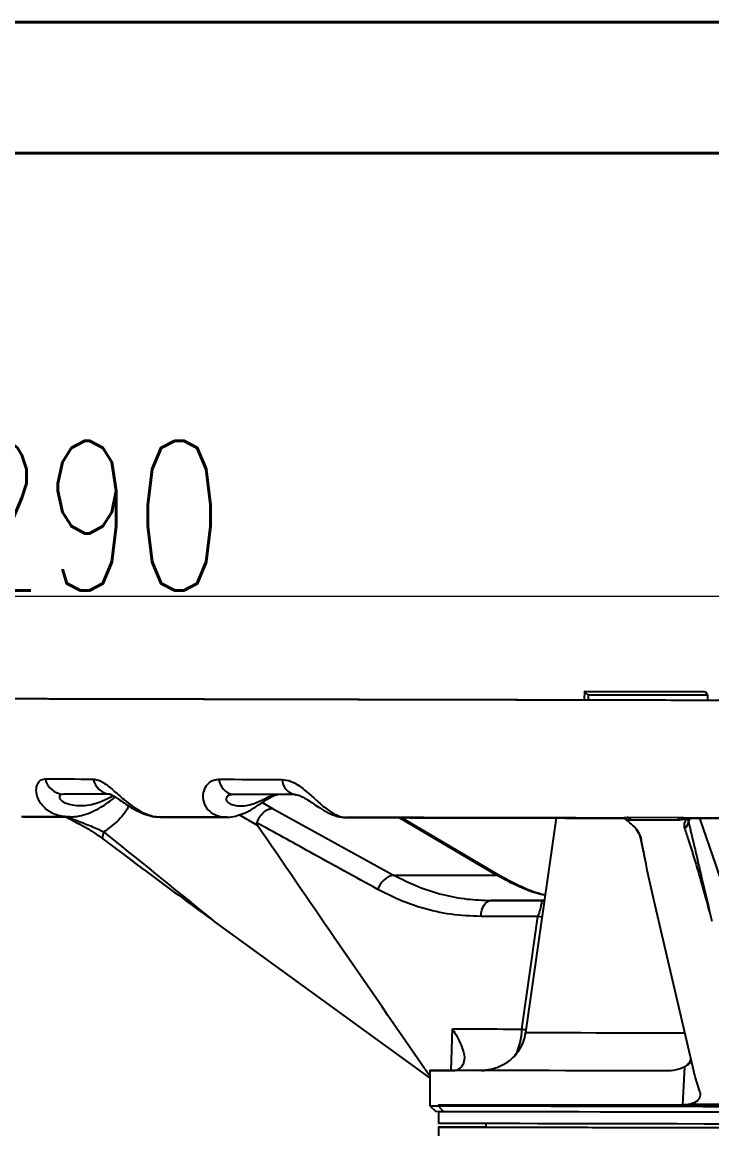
# Model space of a CAD drawing. Header units: millimetres. Extents: x 2312 to 3992, y 755 to 1943.
# Drawn here: x 2793.9 to 2899.2, y 1774.3 to 1943.3 of the extents above; entities that cross this region are included whole.
import ezdxf

# ---------------------------------------------------------------- set-up
doc = ezdxf.new("R2010")
doc.units = ezdxf.units.MM
doc.layers.add('标注', color=3, linetype='Continuous', lineweight=13)
doc.layers.add('粗实线', color=7, linetype='Continuous', lineweight=40)
doc.styles.add('SLDTEXTSTYLE1', font='txt.shx', dxfattribs={"width": 0.7, "bigfont": 'gbcbig.shx'})
doc.dimstyles.new('SLDDIMSTYLE12$0', dxfattribs={"dimtxt": 12, "dimasz": 10, "dimexe": 0, "dimexo": 0.0625, "dimgap": 0.875, "dimtad": 1, "dimdec": 1, "dimlfac": 1.8, "dimrnd": 1e-09, "dimzin": 12, "dimdsep": 46, "dimtxsty": 'SLDTEXTSTYLE1', "dimcen": 0.09, "dimdle": 8.16, "dimclrd": 3, "dimclre": 3, "dimadec": 0, "dimazin": 3, "dimtfac": 1, "dimtdec": 1, "dimtofl": 0, "dimtmove": 0, "dimatfit": 3, "dimfxl": 0, "dimfrac": 2, "dimtolj": 1, "dimlwd": 5, "dimlwe": 5, "dimarcsym": 0})

# ---------------------------------------------------------------- blocks, each defined once
blk = doc.blocks.new('*D45')
at = {"layer": 'Defpoints', "color": 0, "transparency": 16777216}
for p in [(2923.81, 1855.64), (2923.81, 1839.67), (2684.6, 1694.13)]:
    blk.add_point(p, dxfattribs=at)
at = {"layer": '标注', "color": 3, "lineweight": 5, "transparency": 16777216}
blk.add_line((2684.6, 1694.2), (2684.6, 1855.64), dxfattribs=at)
at = {"layer": '标注', "color": 3, "linetype": 'Continuous', "lineweight": 5, "transparency": 16777216}
for p, q in [((2694.6, 1855.64), (2913.81, 1855.64)), ((2923.81, 1839.74), (2923.81, 1855.64))]:
    blk.add_line(p, q, dxfattribs=at)
at = {"layer": '标注', "color": 3, "transparency": 16777216}
for points in [[(2694.6, 1857.31), (2694.6, 1853.97), (2684.6, 1855.64)], [(2913.81, 1857.31), (2913.81, 1853.97), (2923.81, 1855.64)]]:
    blk.add_solid(points, dxfattribs=at)
at = {"layer": '标注', "color": 0, "transparency": 16777216, "insert": (2804.2, 1867.94), "char_height": 10, "attachment_point": 5, "style": 'SLDTEXTSTYLE1'}
blk.add_mtext('\\A1;{\\H2.28571x;290}', dxfattribs=at)

msp = doc.modelspace()

# ---------------------------------------------------------------- linework, layer by layer
at = {"color": 7, "linetype": 'Continuous', "lineweight": 25}
for p, q in [((2879.762, 1841.115), (2879.759, 1839.768)), ((2880.332, 1840.544), (2879.762, 1841.115)), ((2880.332, 1840.544), (2880.331, 1839.767)), ((2898.222, 1841.082), (2898.576, 1840.518)), ((2898.576, 1840.518), (2898.574, 1839.728)), ((2901.844, 1839.722), (2898.574, 1839.729)), ((2830.603, 1824.137), (2832.177, 1823.232)), ((2832.177, 1823.232), (2850.648, 1813.065)), ((2794.317, 1821.951), (2794.352, 1821.951)), ((2801.149, 1822.012), (2800.714, 1821.95)), ((2814.808, 1821.94), (2815.214, 1821.937)), ((2825.263, 1821.961), (2824.69, 1821.895)), ((2829.874, 1820.624), (2827.057, 1822.243)), ((2843.213, 1821.874), (2843.512, 1821.875)), ((2866.37, 1813.031), (2851.431, 1821.837)), ((2866.96, 1812.901), (2851.797, 1821.829)), ((2859.741, 1821.812), (2860.04, 1821.811)), ((2875.442, 1821.778), (2870.767, 1789.023)), ((2885.989, 1821.651), (2885.842, 1821.756)), ((2894.247, 1821.813), (2886.472, 1821.83)), ((2886.472, 1821.83), (2886.914, 1821.514)), ((2886.914, 1821.514), (2894.024, 1821.498)), ((2894.024, 1821.498), (2894.247, 1821.813)), ((2895.853, 1821.709), (2895.665, 1821.221)), ((2887.634, 1820.147), (2888.065, 1819.418)), ((2888.252, 1819.104), (2889.165, 1814.805)), ((2865.473, 1809.182), (2873.442, 1809.165)), ((2873.642, 1809.168), (2873.442, 1809.165)), ((2896.691, 1782.244), (2890.566, 1808.41)), ((2872.66, 1806.722), (2863.993, 1806.74)), ((2873.279, 1806.623), (2872.66, 1806.722)), ((2856.183, 1782.098), (2823.522, 1805.797)), ((2859.45, 1783.237), (2859.612, 1789.578)), ((2895.124, 1783.8), (2896.153, 1784.542)), ((2856.186, 1783.244), (2856.174, 1777.844)), ((2864.661, 1783.226), (2860.037, 1783.236)), ((2894.804, 1777.971), (2895.124, 1783.8)), ((2897.403, 1780.035), (2896.691, 1782.244)), ((2856.174, 1777.844), (2857.072, 1776.942)), ((2857.451, 1777.841), (2857.451, 1777.934)), ((2858.331, 1776.939), (2857.451, 1777.841)), ((2895.627, 1778.029), (2894.804, 1777.971)), ((2857.522, 1776.941), (2857.518, 1775.141)), ((2857.517, 1774.599), (2857.311, 1755.652)), ((2864.718, 1775.125), (2864.717, 1774.583))]:
    msp.add_line(p, q, dxfattribs=at)
at = {"color": 7, "linetype": 'Continuous', "lineweight": 25, "flags": 128}
for points in [[(2797.455, 1827.741), (2798.328, 1827.739), (2799.213, 1827.737), (2800.111, 1827.735), (2801.021, 1827.733), (2801.944, 1827.731), (2802.88, 1827.729), (2803.828, 1827.727), (2804.787, 1827.725)], [(2823.972, 1827.684), (2825.144, 1827.681), (2826.325, 1827.679), (2827.517, 1827.676), (2828.718, 1827.674), (2829.929, 1827.671), (2831.15, 1827.669), (2832.38, 1827.666), (2833.619, 1827.663)], [(2807.404, 1825.401), (2806.465, 1825.403), (2805.538, 1825.405), (2804.623, 1825.407), (2803.721, 1825.409), (2802.83, 1825.411), (2801.952, 1825.412), (2801.086, 1825.414), (2800.233, 1825.416)], [(2835.6, 1825.34), (2834.388, 1825.343), (2833.185, 1825.346), (2831.992, 1825.348), (2830.807, 1825.351), (2829.633, 1825.353), (2828.467, 1825.356), (2827.312, 1825.358), (2826.166, 1825.361)], [(2904.028, 1802.38), (2899.88, 1814.525), (2897.417, 1821.737)], [(2850.648, 1813.065), (2852.278, 1813.061), (2854.009, 1813.058), (2855.839, 1813.054), (2857.765, 1813.05), (2859.783, 1813.045), (2861.893, 1813.041), (2864.089, 1813.036), (2866.37, 1813.031)], [(2866.37, 1813.031), (2866.691, 1813.006), (2866.959, 1812.902)], [(2863.993, 1806.74), (2864.037, 1807.225), (2864.132, 1807.686), (2864.274, 1808.109), (2864.459, 1808.477), (2864.679, 1808.777), (2864.928, 1809), (2865.195, 1809.136), (2865.473, 1809.182)], [(2873.642, 1809.164), (2871.947, 1809.168), (2870.166, 1809.172), (2868.491, 1809.175), (2866.926, 1809.179), (2865.473, 1809.182)], [(2870.22, 1789.555), (2871.586, 1799.169), (2872.66, 1806.722)], [(2870.767, 1789.023), (2870.778, 1789.023), (2871.028, 1789.023), (2871.605, 1789.021), (2872.506, 1789.02), (2873.725, 1789.017), (2875.255, 1789.014), (2877.086, 1789.01), (2879.207, 1789.005), (2881.605, 1789), (2884.264, 1788.994), (2887.169, 1788.988), (2890.3, 1788.981), (2893.64, 1788.974), (2895.076, 1788.971)], [(2892.473, 1783.166), (2888.279, 1783.175), (2884.265, 1783.184), (2880.453, 1783.192), (2876.861, 1783.199), (2873.508, 1783.207), (2870.412, 1783.213), (2867.588, 1783.219), (2865.05, 1783.225), (2862.812, 1783.23), (2860.884, 1783.234), (2859.278, 1783.237), (2858, 1783.24), (2857.057, 1783.242), (2856.455, 1783.243), (2856.196, 1783.244), (2856.282, 1783.244), (2856.712, 1783.243), (2857.484, 1783.241), (2858.594, 1783.239), (2860.037, 1783.236)], [(2892.422, 1783.166), (2890.047, 1783.171), (2886.477, 1783.179), (2883.114, 1783.186), (2879.976, 1783.193), (2877.08, 1783.199), (2874.443, 1783.205), (2872.078, 1783.21), (2870.001, 1783.214), (2868.22, 1783.218), (2866.748, 1783.221), (2865.591, 1783.224), (2864.756, 1783.226), (2864.249, 1783.227), (2864.071, 1783.227), (2864.223, 1783.227), (2864.482, 1783.226)], [(2856.174, 1777.844), (2856.264, 1777.844), (2856.686, 1777.843), (2857.451, 1777.841)], [(2902.265, 1777.838), (2897.84, 1777.848), (2893.541, 1777.857), (2889.39, 1777.866), (2885.407, 1777.874), (2881.61, 1777.882), (2878.019, 1777.89), (2874.652, 1777.897), (2871.523, 1777.904), (2868.65, 1777.91), (2866.045, 1777.916), (2863.722, 1777.921), (2861.692, 1777.925), (2859.965, 1777.929), (2858.549, 1777.932), (2857.451, 1777.934)], [(2857.451, 1777.841), (2858.549, 1777.839), (2859.965, 1777.836), (2861.692, 1777.832), (2863.722, 1777.828), (2866.045, 1777.823), (2868.65, 1777.817), (2871.523, 1777.811), (2874.651, 1777.804), (2878.019, 1777.797), (2881.61, 1777.789), (2885.407, 1777.781), (2889.39, 1777.773), (2893.541, 1777.764), (2897.84, 1777.754), (2902.265, 1777.745)], [(2907.164, 1778.005), (2905.685, 1778.008), (2904.215, 1778.011), (2902.754, 1778.014), (2901.305, 1778.017), (2899.867, 1778.02), (2898.44, 1778.023), (2897.027, 1778.026), (2895.627, 1778.029)], [(2858.331, 1776.939), (2857.577, 1776.941), (2857.161, 1776.942), (2857.072, 1776.942)], [(2902.364, 1776.845), (2898.094, 1776.854), (2893.946, 1776.863), (2889.94, 1776.871), (2886.094, 1776.88), (2882.428, 1776.887), (2878.958, 1776.895), (2875.702, 1776.902), (2872.673, 1776.908), (2869.888, 1776.914), (2867.36, 1776.92), (2865.099, 1776.925), (2863.118, 1776.929), (2861.425, 1776.933), (2860.029, 1776.936), (2858.936, 1776.938), (2858.152, 1776.94), (2857.68, 1776.941), (2857.522, 1776.941)], [(2902.549, 1776.844), (2898.183, 1776.854), (2893.942, 1776.863), (2889.846, 1776.872), (2885.915, 1776.88), (2882.17, 1776.888), (2878.626, 1776.896), (2875.304, 1776.903), (2872.217, 1776.909), (2869.382, 1776.915), (2866.812, 1776.921), (2864.52, 1776.926), (2862.517, 1776.93), (2860.812, 1776.934), (2859.415, 1776.937), (2858.331, 1776.939)], [(2902.36, 1775.045), (2898.09, 1775.054), (2893.942, 1775.063), (2889.936, 1775.071), (2886.091, 1775.08), (2882.424, 1775.087), (2878.954, 1775.095), (2875.698, 1775.102), (2872.67, 1775.108), (2869.885, 1775.114), (2867.356, 1775.12), (2865.095, 1775.125), (2863.114, 1775.129), (2861.421, 1775.133), (2860.025, 1775.136), (2858.932, 1775.138), (2858.148, 1775.14), (2857.676, 1775.141), (2857.518, 1775.141)], [(2864.717, 1774.583), (2862.919, 1774.587), (2861.258, 1774.591), (2859.893, 1774.594), (2858.833, 1774.596), (2858.082, 1774.597), (2857.643, 1774.598), (2857.519, 1774.599), (2857.71, 1774.598), (2858.215, 1774.597), (2859.032, 1774.595), (2860.158, 1774.593), (2861.586, 1774.59), (2863.309, 1774.586), (2865.321, 1774.582), (2867.61, 1774.577), (2870.167, 1774.571), (2872.978, 1774.565), (2876.031, 1774.559), (2879.312, 1774.552), (2882.803, 1774.544), (2886.489, 1774.536), (2890.353, 1774.528), (2894.375, 1774.519), (2898.536, 1774.511), (2902.818, 1774.501)]]:
    msp.add_lwpolyline(points, dxfattribs=at)
at = {"color": 7, "linetype": 'Continuous', "lineweight": 25}
for centre, radius, start, end in [((2800.426, 1828.469), 3.059, 193.76926, 266.38233), ((2807.656, 1828.32), 2.93, 191.71062, 265.05504), ((2826.6, 1827.967), 2.643, 186.15778, 260.55338), ((2836.144, 1827.811), 2.53, 183.34508, 257.57607), ((2894.044, 1821.472), 1.641, 308.25504, 351.17436), ((2807.93, 1818.854), 1.722, 152.36133, 187.28595), ((2889.554, 1819.419), 1.339, 193.81864, 213.93116), ((2851.249, 1810.012), 3.111, 101.14062, 164.37777), ((2860.362, 1789.747), 9.86, 334.8306, 358.88808), ((2891.943, 1787.154), 4.707, 315.80067, 331.64506)]:
    msp.add_arc(centre, radius, start, end, dxfattribs=at)
for points, knots in [([(2879.762, 1841.115), (2882.791, 1841.109), (2888.865, 1841.099), (2895.098, 1841.087), (2898.222, 1841.082)], [0, 0, 0, 0, 0.49885586, 1, 1, 1, 1]), ([(2898.576, 1840.518), (2895.503, 1840.523), (2889.343, 1840.532), (2883.34, 1840.54), (2880.332, 1840.544)], [0, 0, 0, 0, 0.498853, 1, 1, 1, 1]), ([(2879.759, 1839.769), (2879.356, 1839.77), (2876.91, 1839.775), (2872.504, 1839.785), (2866.562, 1839.798), (2860.739, 1839.81), (2855.039, 1839.822), (2849.474, 1839.834), (2844.056, 1839.846), (2838.796, 1839.857), (2833.702, 1839.868), (2828.786, 1839.878), (2824.058, 1839.888), (2819.525, 1839.898), (2815.199, 1839.907), (2811.086, 1839.916), (2807.195, 1839.924), (2803.534, 1839.932), (2800.11, 1839.939), (2796.929, 1839.946), (2793.999, 1839.952), (2791.324, 1839.958), (2788.91, 1839.963), (2786.762, 1839.968), (2784.884, 1839.972), (2783.279, 1839.975), (2781.952, 1839.978), (2780.902, 1839.98), (2780.142, 1839.982), (2779.635, 1839.983), (2779.553, 1839.983), (2779.477, 1839.983), (2779.485, 1839.983), (2779.427, 1839.983), (2779.366, 1839.982), (2779.238, 1839.98), (2778.713, 1839.962), (2777.792, 1839.855), (2776.588, 1839.537), (2775.382, 1839.034), (2774.264, 1838.362), (2773.206, 1837.485), (2772.283, 1836.455), (2771.497, 1835.231), (2770.906, 1833.863), (2770.545, 1832.397), (2770.433, 1830.856), (2770.586, 1829.321), (2770.991, 1827.868), (2771.59, 1826.574), (2772.338, 1825.45), (2773.191, 1824.502), (2774.109, 1823.727), (2775.053, 1823.121), (2775.982, 1822.67), (2776.859, 1822.357), (2777.648, 1822.161), (2778.306, 1822.051), (2778.697, 1822.018), (2778.862, 1822.005)], [0, 0, 0, 0, 0.0060231, 0.0366099, 0.0671966, 0.0977833, 0.1283701, 0.1589568, 0.1895435, 0.2201303, 0.250717, 0.2813037, 0.3118905, 0.3424772, 0.373064, 0.4036507, 0.4342375, 0.4648243, 0.495411, 0.5259978, 0.5565846, 0.5871714, 0.6177583, 0.6483452, 0.6789322, 0.7095193, 0.7401066, 0.7706944, 0.8012833, 0.8318754, 0.8624831, 0.8663594, 0.8679299, 0.8682282, 0.8684593, 0.8689931, 0.8700442, 0.8760415, 0.8821818, 0.8878453, 0.8946985, 0.9007828, 0.9074718, 0.9144255, 0.9215336, 0.928726, 0.9359594, 0.9435539, 0.9507083, 0.9574772, 0.9638951, 0.9699716, 0.9756991, 0.9810537, 0.9859948, 0.9904625, 0.9943749, 0.9976281, 1, 1, 1, 1]), ([(3068.105, 1839.366), (3068.106, 1839.366), (3068.113, 1839.366), (3068.065, 1839.366), (3067.911, 1839.366), (3067.445, 1839.367), (3066.673, 1839.369), (3065.615, 1839.371), (3064.277, 1839.374), (3062.662, 1839.377), (3060.774, 1839.381), (3058.616, 1839.386), (3056.192, 1839.391), (3053.507, 1839.397), (3050.567, 1839.403), (3047.378, 1839.41), (3043.944, 1839.417), (3040.275, 1839.425), (3036.375, 1839.433), (3032.254, 1839.442), (3027.919, 1839.451), (3023.38, 1839.461), (3018.644, 1839.471), (3013.721, 1839.482), (3008.621, 1839.493), (3003.354, 1839.504), (2997.93, 1839.515), (2992.361, 1839.527), (2986.656, 1839.539), (2980.827, 1839.552), (2974.886, 1839.565), (2968.845, 1839.577), (2962.714, 1839.591), (2956.508, 1839.604), (2950.236, 1839.617), (2943.913, 1839.631), (2937.55, 1839.644), (2931.16, 1839.658), (2924.755, 1839.672), (2918.349, 1839.685), (2911.953, 1839.699), (2905.581, 1839.713), (2899.244, 1839.726), (2892.956, 1839.74), (2886.729, 1839.753), (2880.575, 1839.766), (2874.506, 1839.779), (2868.534, 1839.792), (2862.671, 1839.804), (2856.928, 1839.817), (2851.317, 1839.829), (2845.849, 1839.84), (2840.535, 1839.852), (2835.384, 1839.863), (2830.408, 1839.874), (2825.616, 1839.884), (2821.017, 1839.894), (2816.62, 1839.903), (2812.435, 1839.912), (2808.469, 1839.921), (2804.731, 1839.929), (2801.227, 1839.936), (2797.964, 1839.943), (2794.95, 1839.95), (2792.189, 1839.956), (2789.687, 1839.961), (2787.45, 1839.966), (2785.481, 1839.97), (2783.785, 1839.974), (2782.365, 1839.977), (2781.223, 1839.979), (2780.363, 1839.981), (2779.783, 1839.982), (2779.562, 1839.983), (2779.508, 1839.983), (2779.507, 1839.983), (2779.507, 1839.983)], [0, 0, 0, 0, 0.0001783, 0.0043151, 0.0155898, 0.0295797, 0.0437563, 0.057945, 0.0721359, 0.0863275, 0.1005193, 0.1147112, 0.1289033, 0.1430953, 0.1572874, 0.1714795, 0.1856716, 0.1998637, 0.2140558, 0.228248, 0.2424401, 0.2566322, 0.2708243, 0.2850165, 0.2992086, 0.3134008, 0.3275929, 0.341785, 0.3559772, 0.3701693, 0.3843614, 0.3985536, 0.4127457, 0.4269379, 0.44113, 0.4553221, 0.4695143, 0.4837064, 0.4978986, 0.5120907, 0.5262829, 0.540475, 0.5546671, 0.5688593, 0.5830514, 0.5972436, 0.6114357, 0.6256278, 0.63982, 0.6540121, 0.6682043, 0.6823964, 0.6965885, 0.7107807, 0.7249728, 0.739165, 0.7533571, 0.7675492, 0.7817413, 0.7959335, 0.8101256, 0.8243177, 0.8385098, 0.8527019, 0.866894, 0.8810861, 0.8952782, 0.9094702, 0.9236622, 0.937854, 0.9520457, 0.9662368, 0.9804265, 0.9946094, 0.9989865, 1, 1, 1, 1]), ([(2800.714, 1821.95), (2800.367, 1821.99), (2799.342, 1822.111), (2797.817, 1822.817), (2796.537, 1824.153), (2796.023, 1825.62), (2796.124, 1826.652), (2796.473, 1827.334), (2796.906, 1827.69), (2797.316, 1827.728), (2797.455, 1827.741)], [0, 0, 0, 0, 0.0948284, 0.2802929, 0.4673828, 0.6360445, 0.7666403, 0.8310031, 0.942533, 1, 1, 1, 1]), ([(2804.787, 1827.725), (2805.151, 1827.667), (2805.649, 1827.587), (2806.684, 1826.994), (2807.467, 1826.355), (2808.657, 1825.307), (2809.976, 1824.123), (2811.871, 1822.788), (2813.559, 1822.076), (2814.538, 1821.958), (2814.876, 1821.917)], [0, 0, 0, 0, 0.1231352, 0.1684226, 0.3276209, 0.3625119, 0.5308075, 0.7174913, 0.9025533, 1, 1, 1, 1]), ([(2824.69, 1821.895), (2824.404, 1821.936), (2823.581, 1822.052), (2822.431, 1822.765), (2821.607, 1824.099), (2821.513, 1825.565), (2821.941, 1826.597), (2822.571, 1827.278), (2823.223, 1827.634), (2823.782, 1827.671), (2823.972, 1827.684)], [0, 0, 0, 0, 0.0986683, 0.2833462, 0.4696426, 0.637589, 0.7676307, 0.8317202, 0.9427768, 1, 1, 1, 1]), ([(2833.619, 1827.663), (2834.078, 1827.605), (2834.706, 1827.525), (2835.927, 1826.931), (2836.794, 1826.292), (2838.021, 1825.244), (2839.288, 1824.06), (2840.921, 1822.725), (2842.279, 1822.009), (2843.03, 1821.895), (2843.294, 1821.854)], [0, 0, 0, 0, 0.1227129, 0.1678449, 0.3264971, 0.3612686, 0.5289867, 0.7150299, 0.8994568, 1, 1, 1, 1]), ([(2800.233, 1825.416), (2800.082, 1825.398), (2799.886, 1825.376), (2799.676, 1825.213), (2799.598, 1825.036), (2799.668, 1824.714), (2800.023, 1824.312), (2800.843, 1823.922), (2801.939, 1823.686), (2803.183, 1823.646), (2804.452, 1823.81), (2805.626, 1824.148), (2806.632, 1824.575), (2807.373, 1824.969), (2807.721, 1825.11), (2807.844, 1825.16)], [0, 0, 0, 0, 0.0650915, 0.0840326, 0.1448424, 0.1752252, 0.2571725, 0.3588946, 0.4698788, 0.5888835, 0.7063623, 0.8088988, 0.8911139, 0.9616636, 1, 1, 1, 1]), ([(2801.111, 1821.965), (2801.396, 1821.963), (2802.138, 1821.956), (2803.347, 1822.225), (2804.677, 1822.71), (2805.918, 1823.373), (2806.982, 1824.076), (2807.751, 1824.639), (2808.098, 1824.879), (2808.199, 1824.949)], [0, 0, 0, 0, 0.1111443, 0.2893661, 0.4710501, 0.6459344, 0.8092462, 0.944636, 1, 1, 1, 1]), ([(2807.343, 1825.4), (2807.345, 1825.4), (2807.35, 1825.401), (2807.586, 1825.312), (2808.059, 1825.049), (2808.716, 1824.616), (2809.559, 1824.027), (2810.611, 1823.338), (2811.833, 1822.667), (2813.161, 1822.182), (2814.171, 1821.936), (2814.713, 1821.94), (2814.808, 1821.94)], [0, 0, 0, 0, 0.0591263, 0.1257103, 0.2014378, 0.284963, 0.3910138, 0.5163333, 0.6678877, 0.8220891, 0.9686658, 1, 1, 1, 1]), ([(2824.982, 1821.914), (2825.183, 1821.908), (2825.79, 1821.893), (2826.803, 1822.121), (2828.001, 1822.556), (2829.17, 1823.187), (2830.216, 1823.873), (2831.111, 1824.485), (2831.809, 1824.926), (2832.366, 1825.204), (2832.726, 1825.326), (2832.915, 1825.347), (2832.936, 1825.345), (2832.94, 1825.344)], [0, 0, 0, 0, 0.0634691, 0.1917157, 0.3231423, 0.4598658, 0.5931079, 0.6873481, 0.7705172, 0.8398562, 0.9099477, 0.9833097, 1, 1, 1, 1]), ([(2826.166, 1825.361), (2825.959, 1825.343), (2825.691, 1825.32), (2825.342, 1825.158), (2825.153, 1824.981), (2825.048, 1824.66), (2825.191, 1824.258), (2825.752, 1823.868), (2826.583, 1823.633), (2827.571, 1823.594), (2828.617, 1823.759), (2829.629, 1824.095), (2830.57, 1824.53), (2831.451, 1824.967), (2832.252, 1825.288), (2832.728, 1825.327), (2832.954, 1825.346)], [0, 0, 0, 0, 0.0591811, 0.0764021, 0.1316904, 0.1593141, 0.2338205, 0.3263061, 0.4272127, 0.5354114, 0.6422224, 0.7354478, 0.8101969, 0.87434, 0.9403161, 1, 1, 1, 1]), ([(2835.622, 1825.334), (2835.697, 1825.332), (2835.853, 1825.327), (2836.279, 1825.211), (2836.858, 1824.947), (2837.579, 1824.521), (2838.436, 1823.933), (2839.459, 1823.233), (2840.578, 1822.567), (2841.777, 1822.096), (2842.658, 1821.865), (2843.134, 1821.873), (2843.213, 1821.874)], [0, 0, 0, 0, 0.0699549, 0.1441439, 0.2148296, 0.2983737, 0.4047314, 0.5305008, 0.6923188, 0.8384637, 0.9733988, 1, 1, 1, 1]), ([(2810.193, 1823.625), (2810.169, 1823.572), (2809.74, 1822.623), (2808.493, 1821.138), (2807.1, 1820.148), (2806.405, 1819.653)], [0, 0, 0, 0, 0.0289063, 0.5148648, 1, 1, 1, 1]), ([(2829.741, 1821.047), (2829.878, 1821.336), (2830.089, 1821.781), (2830.492, 1822.302), (2830.935, 1822.76), (2831.462, 1823.112), (2831.887, 1823.227), (2832.095, 1823.237), (2832.156, 1823.234), (2832.177, 1823.232)], [0, 0, 0, 0, 0.2389974, 0.3678339, 0.4996781, 0.7489725, 0.9246802, 0.9739406, 1, 1, 1, 1]), ([(2800.714, 1821.95), (2799.496, 1821.953), (2797.057, 1821.958), (2794.918, 1821.963), (2793.847, 1821.966)], [0, 0, 0, 0, 0.4994067, 1, 1, 1, 1]), ([(2794.031, 1821.956), (2795.098, 1821.954), (2797.233, 1821.949), (2799.668, 1821.944), (2800.887, 1821.941)], [0, 0, 0, 0, 0.4994081, 1, 1, 1, 1]), ([(2794.064, 1821.952), (2794.085, 1821.952), (2794.166, 1821.952), (2794.259, 1821.952), (2794.328, 1821.952)], [0, 0, 0, 0, 0.256276, 1, 1, 1, 1]), ([(2800.601, 1821.963), (2801.571, 1821.459), (2803.069, 1820.681), (2804.958, 1819.541), (2805.796, 1818.941), (2806.222, 1818.636)], [0, 0, 0, 0, 0.474887, 0.7330994, 1, 1, 1, 1]), ([(2800.887, 1821.941), (2800.98, 1821.95), (2801.09, 1821.961), (2801.141, 1822.006), (2801.149, 1822.012)], [0, 0, 0, 0, 0.8481815, 1, 1, 1, 1]), ([(2800.898, 1821.941), (2801.275, 1821.792), (2802.468, 1821.321), (2804.415, 1820.592), (2805.758, 1819.958), (2806.405, 1819.653)], [0, 0, 0, 0, 0.19399797, 0.61220609, 1, 1, 1, 1]), ([(2824.69, 1821.895), (2821.511, 1821.903), (2818.151, 1821.91), (2815.043, 1821.917), (2814.876, 1821.917)], [0, 0, 0, 0, 0.946224, 1, 1, 1, 1]), ([(2815.037, 1821.909), (2815.876, 1821.907), (2818.997, 1821.901), (2822.368, 1821.893), (2824.832, 1821.888)], [0, 0, 0, 0, 0.26863, 1, 1, 1, 1]), ([(2824.832, 1821.888), (2824.971, 1821.897), (2825.136, 1821.908), (2825.245, 1821.954), (2825.263, 1821.961)], [0, 0, 0, 0, 0.8423625, 1, 1, 1, 1]), ([(2843.137, 1821.874), (2843.204, 1821.863), (2843.303, 1821.847), (2843.39, 1821.847), (2843.418, 1821.847)], [0, 0, 0, 0, 0.6796979, 1, 1, 1, 1]), ([(2885.837, 1821.762), (2883.044, 1821.768), (2877.458, 1821.78), (2869.241, 1821.798), (2861.181, 1821.815), (2852.423, 1821.834), (2846.612, 1821.847), (2843.294, 1821.854)], [0, 0, 0, 0, 0.1858494, 0.3716988, 0.5603087, 0.7489187, 1, 1, 1, 1]), ([(2843.418, 1821.847), (2845.389, 1821.843), (2849.337, 1821.835), (2856.92, 1821.818), (2866.274, 1821.798), (2876.451, 1821.776), (2883.08, 1821.762), (2885.842, 1821.756)], [0, 0, 0, 0, 0.1505041, 0.3013657, 0.5576212, 0.815656, 1, 1, 1, 1]), ([(2886.472, 1821.83), (2886.386, 1821.829), (2886.214, 1821.828), (2886.019, 1821.812), (2885.877, 1821.787), (2885.841, 1821.77), (2885.838, 1821.763), (2885.837, 1821.762)], [0, 0, 0, 0, 0.2093639, 0.4201205, 0.6097013, 0.9449063, 1, 1, 1, 1]), ([(2885.837, 1821.762), (2885.915, 1821.72), (2886.134, 1821.604), (2886.517, 1821.526), (2886.815, 1821.517), (2886.914, 1821.514)], [0, 0, 0, 0, 0.2712843, 0.7576337, 1, 1, 1, 1]), ([(2888.442, 1818.671), (2888.267, 1819.129), (2887.873, 1820.162), (2886.659, 1821.121), (2885.984, 1821.655)], [0, 0, 0, 0, 0.4433268, 1, 1, 1, 1]), ([(2886.555, 1821.235), (2886.524, 1821.262), (2886.358, 1821.399), (2886.153, 1821.54), (2885.986, 1821.653)], [0, 0, 0, 0, 0.1911264, 1, 1, 1, 1]), ([(2894.024, 1821.498), (2894.251, 1821.508), (2894.682, 1821.527), (2895.078, 1821.673), (2895.265, 1821.742)], [0, 0, 0, 0, 0.5274325, 1, 1, 1, 1]), ([(2895.265, 1821.742), (2895.191, 1821.75), (2895.071, 1821.763), (2894.811, 1821.79), (2894.556, 1821.808), (2894.362, 1821.813), (2894.265, 1821.813), (2894.247, 1821.813)], [0, 0, 0, 0, 0.3467176, 0.5573942, 0.7696906, 0.9596272, 1, 1, 1, 1]), ([(2895.357, 1821.736), (2895.171, 1821.386), (2894.906, 1820.887), (2895.024, 1820.346), (2895.06, 1820.184)], [0, 0, 0, 0, 0.6995216, 1, 1, 1, 1]), ([(2909.578, 1821.711), (2906.132, 1821.719), (2901.337, 1821.729), (2896.599, 1821.739), (2895.265, 1821.742)], [0, 0, 0, 0, 0.7185005, 1, 1, 1, 1]), ([(2895.357, 1821.736), (2897.214, 1821.732), (2901.916, 1821.722), (2906.672, 1821.711), (2909.55, 1821.705)], [0, 0, 0, 0, 0.3949648, 1, 1, 1, 1]), ([(2895.596, 1821.767), (2895.572, 1821.664), (2895.529, 1821.48), (2895.623, 1821.301), (2895.665, 1821.221)], [0, 0, 0, 0, 0.552609, 1, 1, 1, 1]), ([(2829.741, 1821.047), (2829.736, 1821.035), (2829.728, 1821.009), (2829.725, 1820.947), (2829.756, 1820.804), (2829.824, 1820.701), (2829.874, 1820.624)], [0, 0, 0, 0, 0.0824935, 0.1705882, 0.3803725, 1, 1, 1, 1]), ([(2848.253, 1810.85), (2844.797, 1812.752), (2838.626, 1816.149), (2832.456, 1819.55), (2829.741, 1821.047)], [0, 0, 0, 0, 0.56, 1, 1, 1, 1]), ([(2856.184, 1782.356), (2851.311, 1789.408), (2842.517, 1802.137), (2833.773, 1814.922), (2829.874, 1820.624)], [0, 0, 0, 0, 0.5540422, 1, 1, 1, 1]), ([(2895.06, 1820.184), (2895.264, 1819.571), (2896.282, 1816.509), (2897.685, 1811.783), (2898.784, 1807.673), (2899.229, 1806.011)], [0, 0, 0, 0, 0.129573, 0.6478931, 1, 1, 1, 1]), ([(2895.665, 1821.221), (2896.331, 1818.381), (2897.518, 1813.31), (2898.707, 1808.241), (2899.229, 1806.011)], [0, 0, 0, 0, 0.56, 1, 1, 1, 1]), ([(2806.222, 1818.636), (2807.025, 1818.029), (2811.042, 1814.991), (2816.815, 1810.709), (2821.831, 1807.035), (2823.523, 1805.796)], [0, 0, 0, 0, 0.1421369, 0.7107238, 1, 1, 1, 1]), ([(2806.405, 1819.653), (2806.644, 1819.459), (2812.349, 1814.838), (2818.055, 1810.22), (2823.523, 1805.796)], [0, 0, 0, 0, 0.0419461, 1, 1, 1, 1]), ([(2890.566, 1808.41), (2890.431, 1809), (2889.736, 1812.022), (2889.02, 1815.444), (2888.514, 1818.271), (2888.442, 1818.671)], [0, 0, 0, 0, 0.1725417, 0.8830694, 1, 1, 1, 1]), ([(2850.648, 1813.065), (2851.886, 1812.44), (2854.316, 1811.213), (2858.091, 1810.04), (2861.802, 1809.315), (2864.266, 1809.226), (2865.473, 1809.182)], [0, 0, 0, 0, 0.2645653, 0.51943, 0.7645791, 1, 1, 1, 1]), ([(2873.759, 1809.984), (2873.628, 1810.01), (2872.316, 1810.268), (2869.819, 1811.21), (2867.534, 1812.417), (2866.37, 1813.031)], [0, 0, 0, 0, 0.0515726, 0.5169306, 1, 1, 1, 1]), ([(2873.762, 1810.01), (2873.688, 1810.025), (2872.486, 1810.274), (2870.189, 1811.18), (2868.038, 1812.326), (2866.96, 1812.901)], [0, 0, 0, 0, 0.0316795, 0.5146214, 1, 1, 1, 1]), ([(2863.993, 1806.74), (2862.46, 1806.806), (2859.406, 1806.938), (2855.249, 1807.89), (2851.519, 1809.18), (2849.344, 1810.292), (2848.253, 1810.85)], [0, 0, 0, 0, 0.2815396, 0.5608619, 0.7796518, 1, 1, 1, 1]), ([(2872.66, 1806.722), (2872.728, 1806.882), (2872.859, 1807.195), (2873.015, 1807.675), (2873.125, 1808.108), (2873.228, 1808.607), (2873.306, 1809.06), (2873.396, 1809.129), (2873.442, 1809.165)], [0, 0, 0, 0, 0.1251651, 0.2440023, 0.362149, 0.4834229, 0.7377951, 1, 1, 1, 1]), ([(2859.612, 1789.578), (2859.614, 1789.574), (2859.732, 1789.393), (2860.12, 1788.771), (2860.695, 1787.725), (2861.283, 1786.288), (2861.588, 1784.888), (2861.235, 1784.179), (2861.083, 1783.873)], [0, 0, 0, 0, 0.0018212, 0.0828076, 0.2839525, 0.484907, 0.7780359, 1, 1, 1, 1]), ([(2859.612, 1789.578), (2860.633, 1789.576), (2864.169, 1789.568), (2867.705, 1789.561), (2870.22, 1789.555)], [0, 0, 0, 0, 0.28874382, 1, 1, 1, 1]), ([(2870.22, 1789.555), (2870.22, 1789.555), (2870.454, 1789.522), (2870.642, 1789.493), (2870.83, 1789.464)], [0, 0, 0, 0, 0.0000625, 1, 1, 1, 1]), ([(2870.737, 1789.032), (2870.725, 1788.884), (2870.678, 1788.311), (2870.346, 1787.383), (2869.8, 1786.321), (2869.116, 1785.435), (2868.36, 1784.722), (2867.572, 1784.173), (2866.794, 1783.776), (2866.063, 1783.51), (2865.417, 1783.351), (2864.899, 1783.269), (2864.601, 1783.248), (2864.483, 1783.24)], [0, 0, 0, 0, 0.0480906, 0.1863427, 0.3150568, 0.4353324, 0.5474594, 0.651204, 0.7458794, 0.8303392, 0.9029547, 0.9616815, 1, 1, 1, 1]), ([(2860.037, 1783.236), (2860.309, 1783.302), (2860.658, 1783.386), (2861.006, 1783.785), (2861.083, 1783.873)], [0, 0, 0, 0, 0.77842391, 1, 1, 1, 1]), ([(2895.124, 1783.8), (2894.621, 1783.589), (2893.757, 1783.227), (2892.851, 1783.184), (2892.473, 1783.166)], [0, 0, 0, 0, 0.5828152, 1, 1, 1, 1]), ([(2897.403, 1780.035), (2897.441, 1779.669), (2897.51, 1778.99), (2896.741, 1778.296), (2895.946, 1778.106), (2895.627, 1778.029)], [0, 0, 0, 0, 0.413014, 0.7645313, 1, 1, 1, 1]), ([(2857.451, 1777.934), (2857.856, 1777.938), (2858.666, 1777.946), (2860.465, 1777.956), (2862.699, 1777.965), (2865.381, 1777.972), (2868.452, 1777.977), (2871.909, 1777.981), (2875.771, 1777.983), (2880.742, 1777.983), (2886.983, 1777.98), (2892.183, 1777.974), (2894.804, 1777.971)], [0, 0, 0, 0, 0.0887559, 0.1775119, 0.2688306, 0.3601493, 0.4491648, 0.5381803, 0.6297819, 0.7213835, 0.8595085, 1, 1, 1, 1]), ([(2864.752, 1774.583), (2864.821, 1774.583), (2864.964, 1774.583), (2866.428, 1774.579), (2868.823, 1774.574), (2872.179, 1774.567), (2876.41, 1774.558), (2881.451, 1774.547), (2887.214, 1774.535), (2893.6, 1774.521), (2900.502, 1774.506), (2907.799, 1774.491), (2915.368, 1774.475), (2920.51, 1774.464), (2923.081, 1774.458)], [0, 0, 0, 0, 0.0775046, 0.16136782, 0.24523104, 0.32909426, 0.41295747, 0.49682069, 0.58068391, 0.66454713, 0.74841035, 0.83227356, 0.91613678, 1, 1, 1, 1])]:
    msp.add_open_spline(points, degree=3, knots=knots, dxfattribs=at)
at = {"layer": '粗实线'}
for p, q in [((3992.277, 1943.281), (2312.277, 1943.281)), ((3972.277, 1923.281), (2412.277, 1923.281))]:
    msp.add_line(p, q, dxfattribs=at)

# ---------------------------------------------------------------- dimensions: what is measured, and where the dimension line sits
at = {"layer": '标注'}
dim = msp.add_linear_dim(base=(2923.809, 1855.641), p1=(2684.601, 1694.135), p2=(2923.809, 1839.674), text='{\\H2.28571x;290}', dimstyle='SLDDIMSTYLE12$0', override={"dimtxt": 10, "dimtdec": 3, "dimtzin": 0}, dxfattribs=at)
dim.commit()
dim.dimension.update_dxf_attribs({"geometry": '*D45', "text_midpoint": (2804.205, 1855.641), "dimtype": 160})

doc.saveas('drawing.dxf')
